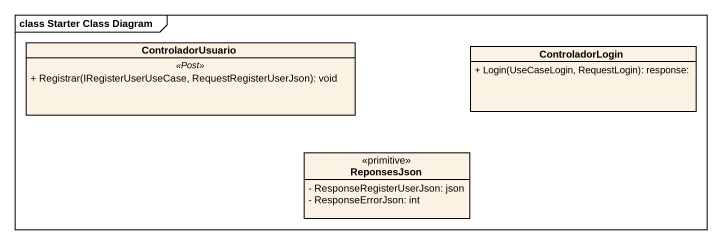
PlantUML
@startuml
mainframe class Starter Class Diagram
hide circle
hide empty members
skinparam classAttributeIconSize 0
class ControladorUsuario {
  .. <<Post>> ..
  + Registrar(IRegisterUserUseCase, RequestRegisterUserJson): void
}
class ControladorLogin {
  + Login(UseCaseLogin, RequestLogin): response:
}
class ReponsesJson <<primitive>> {
  - ResponseRegisterUserJson: json
  - ResponseErrorJson: int
}
@enduml
